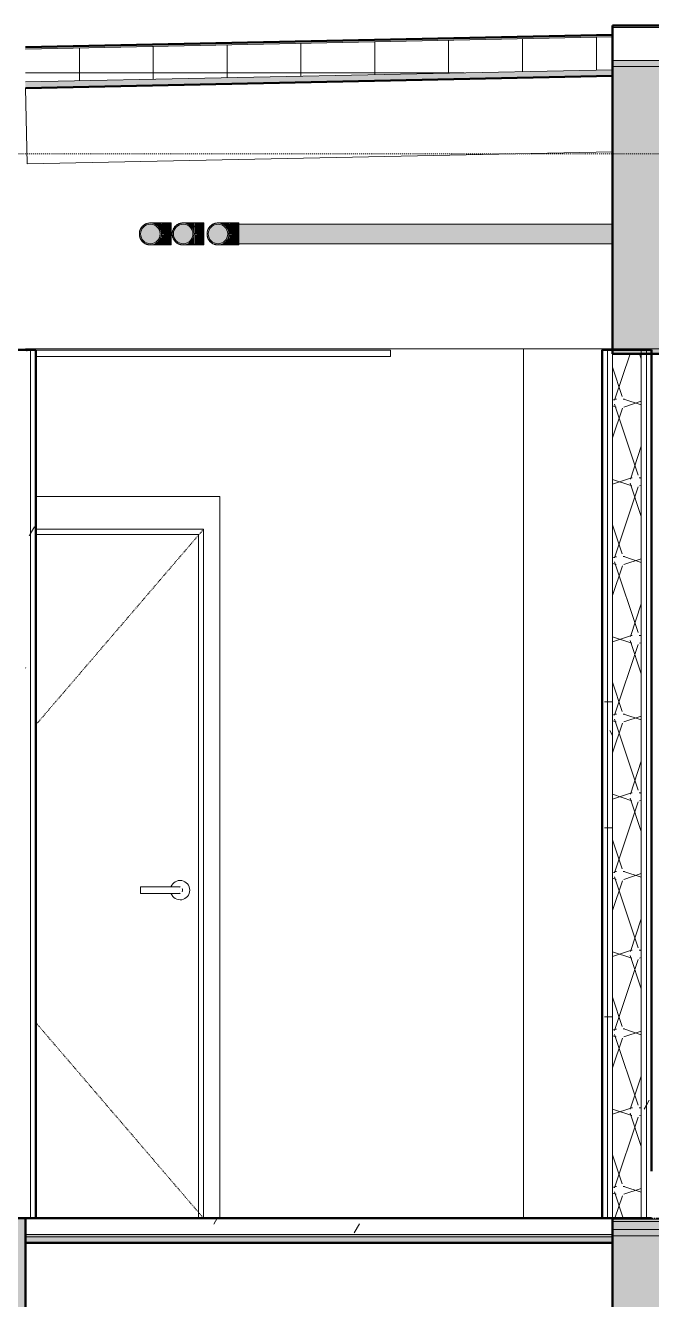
# Model space of a CAD drawing. Header units: inches. Extents: x -4168 to 1833, y -300 to 637.
# Drawn here: x -3479.2 to -3402.9, y 258.1 to 413.4 of the extents above; entities that cross this region are included whole.
import ezdxf

# ---------------------------------------------------------------- set-up
doc = ezdxf.new("R2010")
doc.units = ezdxf.units.IN
doc.header["$MEASUREMENT"] = 0
for name, pattern in [('Aligning Line 1_8_', [0.25, 0.125, -0.125]), ('Dash 1_16_', [0.125, 0.0625, -0.0625]), ('Grid Line 1_2_', [0.875, 0.5, -0.125, 0.125, -0.125])]:
    doc.linetypes.add(name, pattern=pattern)
for name, color, linetype, lineweight in [('0-1', 7, 'Continuous', 5), ('0-3', 55, 'Continuous', 9), ('A-CLNG-1', 135, 'Continuous', 13), ('A-DOOR-4', 250, 'Continuous', 9), ('A-DOOR-8', 250, 'Dash 1_16_', 9), ('A-DOOR-FRAM-1', 250, 'Continuous', 9), ('A-FLOR-1', 8, 'Continuous', 5), ('A-FLOR-2', 31, 'Continuous', 5), ('A-FLOR-6', 21, 'Continuous', 13), ('A-FLOR-7', 192, 'Continuous', 50), ('A-FLOR-LEVL-1', 51, 'Grid Line 1_2_', 9), ('A-FLOR-MCUT', 51, 'Continuous', 13), ('A-FLOR-PATT-1', 8, 'Continuous', 9), ('A-ROOF', 132, 'Continuous', 13), ('A-ROOF-1', 252, 'Continuous', 13), ('A-ROOF-2', 31, 'Continuous', 5), ('A-ROOF-4', 132, 'Continuous', 50), ('A-ROOF-PATT-1', 132, 'Continuous', 9), ('A-WALL-2', 7, 'Continuous', 13), ('A-WALL-PATT-1', 250, 'Continuous', 9), ('A-WALL-PATT-2', 253, 'Continuous', 9), ('G-ANNO-SYMB', 111, 'Aligning Line 1_8_', 9), ('I-WALL-1', 10, 'Continuous', 50), ('I-WALL-2', 135, 'Continuous', 13), ('P-PIPE-1', 55, 'Continuous', 9), ('P-PIPE-2', 8, 'Continuous', 5), ('P-PIPE-3', 94, 'Continuous', 9), ('S-BEAM-1', 55, 'Continuous', 9)]:
    doc.layers.add(name, color=color, linetype=linetype, lineweight=lineweight)
pattern_1 = [(0, (-3769.654, 146.633), (30.72, 7.68), [1.267, -21.773, 1.267, -21.773, -122.88]), (0, (-3769.654, 146.633), (30.72, 7.68), [-46.08, 1.267, -44.813, 1.267, -21.773, -53.76]), (0, (-3769.654, 146.633), (30.72, 7.68), [-115.2, 1.267, -14.093, 1.267, -37.133]), (120, (-3758.134, 150.473), (-22.011075, 22.7643), [1.267, -21.773, 1.267, -21.773, -122.88]), (120, (-3758.134, 150.473), (-22.011075, 22.7643), [-46.08, 1.267, -44.813, 1.267, -21.773, -53.76]), (120, (-3758.134, 150.473), (-22.011075, 22.7643), [-115.2, 1.267, -14.093, 1.267, -37.133]), (240, (-3754.294, 165.833), (-8.708925, -30.4443), [1.267, -21.773, 1.267, -21.773, -122.88]), (240, (-3754.294, 165.833), (-8.708925, -30.4443), [-46.08, 1.267, -44.813, 1.267, -21.773, -53.76]), (240, (-3754.294, 165.833), (-8.708925, -30.4443), [-115.2, 1.267, -14.093, 1.267, -37.133])]
pattern_2 = [(0, (-3769.654, 146.633), (0, 4.798), []), (315, (-3769.654, 146.633), (4.7984266, 0), [6.786, -6.786]), (45, (-3769.654, 146.633), (4.7984266, 0), [6.786, -6.786])]
pattern_3 = [(0, (-3769.654, 146.633), (0, 9), []), (90, (-3769.654, 146.633), (-9, 6e-16), [])]

# ---------------------------------------------------------------- blocks, each defined once
blk = doc.blocks.new('HOLLOW METAL - UNIT DOOR-V25-BUILDING SECTION - NORTH_SOUTH THRU PARKING RAMP - LOOKING WEST')
at = {"layer": 'A-DOOR-4'}
for p, q in [((-3461.07, 308.39), (-3465.2, 308.39)), ((-3465.2, 308), (-3465.2, 308.39)), ((-3465.2, 307.61), (-3465.2, 308)), ((-3465.2, 307.61), (-3461.07, 307.61))]:
    blk.add_line(p, q, dxfattribs=at)
at = {"layer": 'A-DOOR-4', "flags": 128}
for points in [[(-3460.48, 308.39), (-3460.48, 308.39), (-3460.48, 308.39), (-3460.48, 308.39), (-3460.48, 308.39), (-3460.49, 308.39), (-3460.49, 308.39), (-3460.5, 308.39), (-3460.51, 308.39), (-3460.51, 308.39), (-3460.52, 308.39), (-3460.53, 308.39), (-3460.54, 308.39), (-3460.55, 308.39), (-3460.57, 308.39), (-3460.58, 308.39), (-3460.59, 308.39), (-3460.61, 308.39), (-3460.62, 308.39), (-3460.64, 308.39), (-3460.66, 308.39), (-3460.67, 308.39), (-3460.69, 308.39), (-3460.71, 308.39), (-3460.73, 308.39), (-3460.75, 308.39), (-3460.77, 308.39), (-3460.79, 308.39), (-3460.81, 308.39), (-3460.83, 308.39), (-3460.85, 308.39), (-3460.88, 308.39), (-3460.9, 308.39), (-3460.92, 308.39), (-3460.94, 308.39), (-3460.97, 308.39), (-3460.99, 308.39), (-3461.01, 308.39), (-3461.04, 308.39), (-3461.06, 308.39), (-3461.07, 308.39)], [(-3461.07, 307.61), (-3461.04, 307.61), (-3461.02, 307.61), (-3461, 307.61), (-3460.97, 307.61), (-3460.95, 307.61), (-3460.93, 307.61), (-3460.9, 307.61), (-3460.88, 307.61), (-3460.86, 307.61), (-3460.84, 307.61), (-3460.82, 307.61), (-3460.79, 307.61), (-3460.77, 307.61), (-3460.75, 307.61), (-3460.73, 307.61), (-3460.71, 307.61), (-3460.7, 307.61), (-3460.68, 307.61), (-3460.66, 307.61), (-3460.64, 307.61), (-3460.63, 307.61), (-3460.61, 307.61), (-3460.6, 307.61), (-3460.58, 307.61), (-3460.57, 307.61), (-3460.56, 307.61), (-3460.55, 307.61), (-3460.54, 307.61), (-3460.53, 307.61), (-3460.52, 307.61), (-3460.51, 307.61), (-3460.5, 307.61), (-3460.5, 307.61), (-3460.49, 307.61), (-3460.49, 307.61), (-3460.48, 307.61), (-3460.48, 307.61), (-3460.48, 307.61), (-3460.48, 307.61)]]:
    blk.add_lwpolyline(points, dxfattribs=at)
at = {"layer": 'A-DOOR-4'}
for centre, radius, start, end in [((-3460.38, 308), 1.18, 0, 160.3657), ((-3460.38, 308), 1.18, 199.5633, 0), ((-3460.48, 308), 0.394, 75, 90), ((-3460.48, 308), 0.394, 270, 285), ((-3460.48, 308), 0.394, 0, 30), ((-3460.48, 308), 0.394, 330, 0)]:
    blk.add_arc(centre, radius, start, end, dxfattribs=at)
at = {"layer": 'A-DOOR-8'}
for p, q in [((-3457.52, 352), (-3477.97, 328.14)), ((-3477.97, 291.86), (-3457.52, 268))]:
    blk.add_line(p, q, dxfattribs=at)
at = {"layer": 'A-DOOR-FRAM-1'}
for p, q in [((-3455.52, 356), (-3477.97, 356)), ((-3455.52, 268), (-3455.52, 356)), ((-3477.97, 352), (-3457.52, 352)), ((-3477.97, 351.37), (-3458.15, 351.37)), ((-3458.15, 351.37), (-3458.15, 268)), ((-3457.52, 352), (-3457.52, 268))]:
    blk.add_line(p, q, dxfattribs=at)
blk = doc.blocks.new('Elbow - PVC - Sch 40 - Standard-V29-BUILDING SECTION - NORTH_SOUTH THRU PARKING RAMP - LOOKING WEST')
at = {"layer": 'P-PIPE-1'}
h = blk.add_hatch(color=256, dxfattribs=at)
h.paths.add_polyline_path([(-3464, 386.66), (-3463.65, 386.7), (-3463.31, 386.85), (-3462.96, 387.16), (-3462.83, 387.35), (-3462.7, 387.65), (-3462.66, 388), (-3462.7, 388.35), (-3462.85, 388.69), (-3463.16, 389.04), (-3463.41, 389.2), (-3463.69, 389.3), (-3464, 389.34), (-3464.35, 389.3), (-3464.69, 389.15), (-3465.03, 388.85), (-3465.19, 388.62), (-3465.3, 388.35), (-3465.34, 388), (-3465.3, 387.65), (-3465.15, 387.31), (-3464.84, 386.96), (-3464.59, 386.8), (-3464.24, 386.69)], flags=0)
h.paths.add_polyline_path([(-3464, 386.81), (-3464.31, 386.85), (-3464.64, 387.01), (-3464.84, 387.16), (-3465.03, 387.41), (-3465.16, 387.82), (-3465.19, 388), (-3465.15, 388.31), (-3464.95, 388.7), (-3464.78, 388.88), (-3464.59, 389.03), (-3464.24, 389.16), (-3464, 389.19), (-3463.69, 389.15), (-3463.3, 388.95), (-3463.08, 388.74), (-3462.97, 388.59), (-3462.84, 388.18), (-3462.81, 388), (-3462.85, 387.69), (-3462.97, 387.41), (-3463.16, 387.16), (-3463.5, 386.93), (-3463.82, 386.84)], flags=0)
h = blk.add_hatch(color=256, dxfattribs=at)
h.paths.add_polyline_path([(-3462.65, 388), (-3462.62, 388.95), (-3462.66, 389.34), (-3463.43, 389.32), (-3463.43, 389.29), (-3463.57, 389.27), (-3463.24, 389.1), (-3462.95, 388.82), (-3462.82, 388.63), (-3462.7, 388.35), (-3462.65, 388.03)], flags=0)
h.paths.add_polyline_path([(-3462.97, 388.89), (-3463.21, 389.11), (-3463.03, 388.95)], flags=0)
h.paths.add_polyline_path([(-3463.43, 389.29), (-3463.57, 389.34), (-3463.48, 389.3)], flags=0)
h = blk.add_hatch(color=256, dxfattribs=at)
h.paths.add_polyline_path([(-3462.62, 388), (-3461.47, 388), (-3461.47, 389.3), (-3462.62, 389.3), (-3462.62, 388.06)], flags=0)
h.paths.add_polyline_path([(-3462.62, 389.3), (-3461.47, 389.3), (-3461.47, 389.34), (-3462.62, 389.3), (-3462.62, 389.3)], flags=0)
for points in [[(-3462.62, 386.66), (-3462.66, 387.94), (-3462.76, 387.51), (-3462.85, 387.31), (-3463.16, 386.96), (-3463.33, 386.84), (-3463.57, 386.7), (-3463.57, 386.66), (-3462.66, 386.66)], [(-3462.62, 386.66), (-3461.47, 386.66), (-3461.47, 388), (-3462.62, 387.96), (-3462.62, 386.66)]]:
    blk.add_hatch(color=256, dxfattribs=at).paths.add_polyline_path(points, flags=0)
for p, q in [((-3461.47, 389.34), (-3462.62, 389.34)), ((-3461.47, 389.34), (-3461.47, 388)), ((-3461.47, 388), (-3461.47, 386.66)), ((-3462.62, 386.66), (-3461.47, 386.66))]:
    blk.add_line(p, q, dxfattribs=at)
at = {"layer": 'P-PIPE-1', "flags": 128}
for points in [[(-3465.34, 388), (-3465.34, 388.05), (-3465.34, 388.11), (-3465.33, 388.16), (-3465.33, 388.21), (-3465.32, 388.27), (-3465.31, 388.32), (-3465.29, 388.37), (-3465.28, 388.42), (-3465.26, 388.47), (-3465.24, 388.52), (-3465.22, 388.57), (-3465.19, 388.62), (-3465.17, 388.67), (-3465.14, 388.71), (-3465.11, 388.76), (-3465.08, 388.8), (-3465.05, 388.85), (-3465.01, 388.89), (-3464.97, 388.93), (-3464.94, 388.96), (-3464.9, 389), (-3464.86, 389.04), (-3464.81, 389.07), (-3464.77, 389.1), (-3464.73, 389.13), (-3464.68, 389.16), (-3464.63, 389.19), (-3464.59, 389.21), (-3464.54, 389.23), (-3464.49, 389.25), (-3464.44, 389.27), (-3464.39, 389.29), (-3464.33, 389.3), (-3464.28, 389.31), (-3464.23, 389.32), (-3464.18, 389.33), (-3464.12, 389.34), (-3464.07, 389.34), (-3464.01, 389.34), (-3464, 389.34)], [(-3464, 389.34), (-3464, 389.34), (-3464, 389.34), (-3463.99, 389.34), (-3463.98, 389.34), (-3463.97, 389.34), (-3463.96, 389.34), (-3463.95, 389.34), (-3463.93, 389.34), (-3463.91, 389.34), (-3463.89, 389.34), (-3463.87, 389.34), (-3463.84, 389.34), (-3463.82, 389.34), (-3463.79, 389.34), (-3463.76, 389.34), (-3463.73, 389.34), (-3463.69, 389.34), (-3463.66, 389.34), (-3463.62, 389.34), (-3463.58, 389.34), (-3463.54, 389.34), (-3463.5, 389.34), (-3463.46, 389.34), (-3463.41, 389.34), (-3463.37, 389.34), (-3463.32, 389.34), (-3463.27, 389.34), (-3463.22, 389.34), (-3463.17, 389.34), (-3463.12, 389.34), (-3463.07, 389.34), (-3463.02, 389.34), (-3462.97, 389.34), (-3462.91, 389.34), (-3462.86, 389.34), (-3462.8, 389.34), (-3462.75, 389.34), (-3462.69, 389.34), (-3462.64, 389.34), (-3462.62, 389.34)], [(-3464, 386.66), (-3464.05, 386.66), (-3464.11, 386.66), (-3464.16, 386.67), (-3464.21, 386.67), (-3464.27, 386.68), (-3464.32, 386.69), (-3464.37, 386.71), (-3464.42, 386.72), (-3464.47, 386.74), (-3464.52, 386.76), (-3464.57, 386.78), (-3464.62, 386.81), (-3464.67, 386.83), (-3464.71, 386.86), (-3464.76, 386.89), (-3464.8, 386.92), (-3464.85, 386.95), (-3464.89, 386.99), (-3464.93, 387.03), (-3464.96, 387.06), (-3465, 387.1), (-3465.04, 387.14), (-3465.07, 387.19), (-3465.1, 387.23), (-3465.13, 387.27), (-3465.16, 387.32), (-3465.19, 387.37), (-3465.21, 387.41), (-3465.23, 387.46), (-3465.25, 387.51), (-3465.27, 387.56), (-3465.29, 387.61), (-3465.3, 387.67), (-3465.31, 387.72), (-3465.32, 387.77), (-3465.33, 387.82), (-3465.34, 387.88), (-3465.34, 387.93), (-3465.34, 387.99), (-3465.34, 388)], [(-3462.62, 386.66), (-3462.68, 386.66), (-3462.73, 386.66), (-3462.79, 386.66), (-3462.84, 386.66), (-3462.9, 386.66), (-3462.95, 386.66), (-3463, 386.66), (-3463.06, 386.66), (-3463.11, 386.66), (-3463.16, 386.66), (-3463.21, 386.66), (-3463.26, 386.66), (-3463.31, 386.66), (-3463.36, 386.66), (-3463.4, 386.66), (-3463.45, 386.66), (-3463.49, 386.66), (-3463.53, 386.66), (-3463.57, 386.66), (-3463.61, 386.66), (-3463.65, 386.66), (-3463.68, 386.66), (-3463.72, 386.66), (-3463.75, 386.66), (-3463.78, 386.66), (-3463.81, 386.66), (-3463.84, 386.66), (-3463.86, 386.66), (-3463.89, 386.66), (-3463.91, 386.66), (-3463.93, 386.66), (-3463.94, 386.66), (-3463.96, 386.66), (-3463.97, 386.66), (-3463.98, 386.66), (-3463.99, 386.66), (-3463.99, 386.66), (-3464, 386.66), (-3464, 386.66)]]:
    blk.add_lwpolyline(points, dxfattribs=at)
at = {"layer": 'P-PIPE-1'}
for start, end in [(0, 180), (180, 0)]:
    blk.add_arc((-3464, 388), 1.34, start, end, dxfattribs=at)
blk = doc.blocks.new('Elbow - PVC - Sch 40 - Standard-V30-BUILDING SECTION - NORTH_SOUTH THRU PARKING RAMP - LOOKING WEST')
at = {"layer": 'P-PIPE-1'}
h = blk.add_hatch(color=256, dxfattribs=at)
h.paths.add_polyline_path([(-3460, 386.66), (-3459.65, 386.7), (-3459.31, 386.85), (-3458.96, 387.16), (-3458.83, 387.35), (-3458.7, 387.65), (-3458.66, 388), (-3458.7, 388.35), (-3458.85, 388.69), (-3459.16, 389.04), (-3459.41, 389.2), (-3459.69, 389.3), (-3460.02, 389.34), (-3460.35, 389.3), (-3460.69, 389.15), (-3461.03, 388.85), (-3461.19, 388.62), (-3461.3, 388.35), (-3461.34, 388), (-3461.3, 387.65), (-3461.15, 387.31), (-3460.84, 386.96), (-3460.59, 386.8), (-3460.31, 386.7), (-3460.02, 386.66)], flags=0)
h.paths.add_polyline_path([(-3460, 386.81), (-3460.31, 386.85), (-3460.64, 387.01), (-3460.84, 387.16), (-3461.03, 387.41), (-3461.16, 387.82), (-3461.19, 388), (-3461.15, 388.31), (-3460.95, 388.7), (-3460.78, 388.88), (-3460.59, 389.03), (-3460.31, 389.15), (-3460, 389.19), (-3459.69, 389.15), (-3459.3, 388.95), (-3459.08, 388.74), (-3458.97, 388.59), (-3458.84, 388.18), (-3458.81, 388), (-3458.85, 387.69), (-3458.97, 387.41), (-3459.16, 387.16), (-3459.5, 386.93), (-3459.82, 386.84)], flags=0)
h = blk.add_hatch(color=256, dxfattribs=at)
h.paths.add_polyline_path([(-3458.65, 388), (-3458.62, 388.95), (-3458.66, 389.34), (-3459.43, 389.32), (-3459.43, 389.29), (-3459.57, 389.27), (-3459.24, 389.1), (-3458.95, 388.82), (-3458.82, 388.63), (-3458.7, 388.35), (-3458.65, 388.03)], flags=0)
h.paths.add_polyline_path([(-3458.97, 388.89), (-3459.21, 389.11), (-3459.03, 388.95)], flags=0)
h.paths.add_polyline_path([(-3459.43, 389.29), (-3459.57, 389.34), (-3459.48, 389.3)], flags=0)
h = blk.add_hatch(color=256, dxfattribs=at)
h.paths.add_polyline_path([(-3458.62, 388), (-3457.47, 388), (-3457.47, 389.3), (-3458.62, 389.3), (-3458.62, 388.06)], flags=0)
h.paths.add_polyline_path([(-3458.62, 389.3), (-3457.47, 389.3), (-3457.47, 389.34), (-3458.62, 389.3), (-3458.62, 389.3)], flags=0)
for points in [[(-3458.62, 386.66), (-3458.66, 387.94), (-3458.76, 387.51), (-3458.85, 387.31), (-3459.16, 386.96), (-3459.33, 386.84), (-3459.57, 386.7), (-3459.57, 386.66), (-3458.66, 386.66)], [(-3458.62, 386.66), (-3457.47, 386.66), (-3457.47, 388), (-3458.62, 387.96), (-3458.62, 386.66)]]:
    blk.add_hatch(color=256, dxfattribs=at).paths.add_polyline_path(points, flags=0)
for p, q in [((-3457.47, 389.34), (-3458.62, 389.34)), ((-3457.47, 389.34), (-3457.47, 388)), ((-3457.47, 388), (-3457.47, 386.66)), ((-3458.62, 386.66), (-3457.47, 386.66))]:
    blk.add_line(p, q, dxfattribs=at)
at = {"layer": 'P-PIPE-1', "flags": 128}
for points in [[(-3461.34, 388), (-3461.34, 388.05), (-3461.34, 388.11), (-3461.33, 388.16), (-3461.33, 388.21), (-3461.32, 388.27), (-3461.31, 388.32), (-3461.29, 388.37), (-3461.28, 388.42), (-3461.26, 388.47), (-3461.24, 388.52), (-3461.22, 388.57), (-3461.19, 388.62), (-3461.17, 388.67), (-3461.14, 388.71), (-3461.11, 388.76), (-3461.08, 388.8), (-3461.05, 388.85), (-3461.01, 388.89), (-3460.97, 388.93), (-3460.94, 388.96), (-3460.9, 389), (-3460.86, 389.04), (-3460.81, 389.07), (-3460.77, 389.1), (-3460.73, 389.13), (-3460.68, 389.16), (-3460.63, 389.19), (-3460.59, 389.21), (-3460.54, 389.23), (-3460.49, 389.25), (-3460.44, 389.27), (-3460.39, 389.29), (-3460.33, 389.3), (-3460.28, 389.31), (-3460.23, 389.32), (-3460.18, 389.33), (-3460.12, 389.34), (-3460.07, 389.34), (-3460.01, 389.34), (-3460, 389.34)], [(-3460, 389.34), (-3460, 389.34), (-3460, 389.34), (-3459.99, 389.34), (-3459.98, 389.34), (-3459.97, 389.34), (-3459.96, 389.34), (-3459.95, 389.34), (-3459.93, 389.34), (-3459.91, 389.34), (-3459.89, 389.34), (-3459.87, 389.34), (-3459.84, 389.34), (-3459.82, 389.34), (-3459.79, 389.34), (-3459.76, 389.34), (-3459.73, 389.34), (-3459.69, 389.34), (-3459.66, 389.34), (-3459.62, 389.34), (-3459.58, 389.34), (-3459.54, 389.34), (-3459.5, 389.34), (-3459.46, 389.34), (-3459.41, 389.34), (-3459.37, 389.34), (-3459.32, 389.34), (-3459.27, 389.34), (-3459.22, 389.34), (-3459.17, 389.34), (-3459.12, 389.34), (-3459.07, 389.34), (-3459.02, 389.34), (-3458.97, 389.34), (-3458.91, 389.34), (-3458.86, 389.34), (-3458.8, 389.34), (-3458.75, 389.34), (-3458.69, 389.34), (-3458.64, 389.34), (-3458.62, 389.34)], [(-3460.02, 386.66), (-3460.05, 386.66), (-3460.11, 386.66), (-3460.16, 386.67), (-3460.21, 386.67), (-3460.27, 386.68), (-3460.32, 386.69), (-3460.37, 386.71), (-3460.42, 386.72), (-3460.47, 386.74), (-3460.52, 386.76), (-3460.57, 386.78), (-3460.62, 386.81), (-3460.67, 386.83), (-3460.71, 386.86), (-3460.76, 386.89), (-3460.8, 386.92), (-3460.85, 386.95), (-3460.89, 386.99), (-3460.93, 387.03), (-3460.96, 387.06), (-3461, 387.1), (-3461.04, 387.14), (-3461.07, 387.19), (-3461.1, 387.23), (-3461.13, 387.27), (-3461.16, 387.32), (-3461.19, 387.37), (-3461.21, 387.41), (-3461.23, 387.46), (-3461.25, 387.51), (-3461.27, 387.56), (-3461.29, 387.61), (-3461.3, 387.67), (-3461.31, 387.72), (-3461.32, 387.77), (-3461.33, 387.82), (-3461.34, 387.88), (-3461.34, 387.93), (-3461.34, 387.99), (-3461.34, 388)], [(-3458.62, 386.66), (-3458.68, 386.66), (-3458.73, 386.66), (-3458.79, 386.66), (-3458.84, 386.66), (-3458.9, 386.66), (-3458.95, 386.66), (-3459, 386.66), (-3459.06, 386.66), (-3459.11, 386.66), (-3459.16, 386.66), (-3459.21, 386.66), (-3459.26, 386.66), (-3459.31, 386.66), (-3459.36, 386.66), (-3459.4, 386.66), (-3459.45, 386.66), (-3459.49, 386.66), (-3459.53, 386.66), (-3459.57, 386.66), (-3459.61, 386.66), (-3459.65, 386.66), (-3459.68, 386.66), (-3459.72, 386.66), (-3459.75, 386.66), (-3459.78, 386.66), (-3459.81, 386.66), (-3459.84, 386.66), (-3459.86, 386.66), (-3459.89, 386.66), (-3459.91, 386.66), (-3459.93, 386.66), (-3459.94, 386.66), (-3459.96, 386.66), (-3459.97, 386.66), (-3459.98, 386.66), (-3459.99, 386.66), (-3459.99, 386.66), (-3460, 386.66), (-3460, 386.66)]]:
    blk.add_lwpolyline(points, dxfattribs=at)
at = {"layer": 'P-PIPE-1'}
for start, end in [(0, 180), (180, 0)]:
    blk.add_arc((-3460, 388), 1.34, start, end, dxfattribs=at)
blk = doc.blocks.new('Elbow - PVC - Sch 40 - Standard-V31-BUILDING SECTION - NORTH_SOUTH THRU PARKING RAMP - LOOKING WEST')
at = {"layer": 'P-PIPE-1'}
h = blk.add_hatch(color=256, dxfattribs=at)
h.paths.add_polyline_path([(-3455.76, 386.66), (-3455.41, 386.7), (-3455.06, 386.85), (-3454.72, 387.16), (-3454.56, 387.41), (-3454.45, 387.69), (-3454.41, 388), (-3454.46, 388.35), (-3454.61, 388.69), (-3454.92, 389.04), (-3455.16, 389.2), (-3455.45, 389.3), (-3455.8, 389.34), (-3456.11, 389.3), (-3456.45, 389.15), (-3456.79, 388.85), (-3456.94, 388.62), (-3457.06, 388.35), (-3457.1, 388), (-3457.06, 387.65), (-3456.9, 387.31), (-3456.6, 386.96), (-3456.35, 386.8), (-3456.06, 386.7), (-3455.8, 386.66)], flags=0)
h.paths.add_polyline_path([(-3455.76, 386.81), (-3456.06, 386.85), (-3456.4, 387.01), (-3456.6, 387.16), (-3456.79, 387.41), (-3456.92, 387.82), (-3456.94, 388), (-3456.9, 388.31), (-3456.71, 388.7), (-3456.54, 388.88), (-3456.35, 389.03), (-3456.06, 389.15), (-3455.76, 389.19), (-3455.45, 389.15), (-3455.06, 388.95), (-3454.84, 388.74), (-3454.73, 388.59), (-3454.59, 388.18), (-3454.57, 388), (-3454.61, 387.69), (-3454.73, 387.41), (-3454.92, 387.16), (-3455.25, 386.93), (-3455.58, 386.84)], flags=0)
h.paths.add_polyline_path([(-3454.41, 388), (-3454.41, 388), (-3454.46, 388.06)], flags=0)
h = blk.add_hatch(color=256, dxfattribs=at)
h.paths.add_polyline_path([(-3454.4, 388), (-3454.38, 389.03), (-3454.41, 389.34), (-3455.12, 389.3), (-3455.18, 389.29), (-3455.33, 389.27), (-3455, 389.1), (-3454.71, 388.82), (-3454.56, 388.59), (-3454.45, 388.31), (-3454.41, 388.03)], flags=0)
h.paths.add_polyline_path([(-3454.73, 388.89), (-3454.97, 389.11), (-3454.79, 388.95)], flags=0)
h.paths.add_polyline_path([(-3455.18, 389.29), (-3455.27, 389.34), (-3455.24, 389.3)], flags=0)
for points in [[(-3453.23, 388), (-3453.23, 389.34), (-3454.38, 389.3), (-3454.38, 388)], [(-3454.38, 386.66), (-3454.41, 387.94), (-3454.52, 387.51), (-3454.61, 387.31), (-3455, 386.85), (-3455.14, 386.81), (-3455.33, 386.7), (-3455.33, 386.66), (-3454.67, 386.66)], [(-3454.38, 386.66), (-3453.23, 386.66), (-3453.23, 388), (-3454.38, 387.96), (-3454.38, 386.66)]]:
    blk.add_hatch(color=256, dxfattribs=at).paths.add_polyline_path(points, flags=0)
for p, q in [((-3453.23, 389.34), (-3454.38, 389.34)), ((-3453.23, 389.34), (-3453.23, 388)), ((-3453.23, 388), (-3453.23, 386.66)), ((-3454.38, 386.66), (-3453.23, 386.66))]:
    blk.add_line(p, q, dxfattribs=at)
at = {"layer": 'P-PIPE-1', "flags": 128}
for points in [[(-3457.1, 388), (-3457.1, 388.05), (-3457.1, 388.11), (-3457.09, 388.16), (-3457.08, 388.21), (-3457.07, 388.27), (-3457.06, 388.32), (-3457.05, 388.37), (-3457.03, 388.42), (-3457.02, 388.47), (-3457, 388.52), (-3456.97, 388.57), (-3456.95, 388.62), (-3456.92, 388.67), (-3456.9, 388.71), (-3456.87, 388.76), (-3456.84, 388.8), (-3456.8, 388.85), (-3456.77, 388.89), (-3456.73, 388.93), (-3456.69, 388.96), (-3456.65, 389), (-3456.61, 389.04), (-3456.57, 389.07), (-3456.53, 389.1), (-3456.48, 389.13), (-3456.44, 389.16), (-3456.39, 389.19), (-3456.34, 389.21), (-3456.29, 389.23), (-3456.24, 389.25), (-3456.19, 389.27), (-3456.14, 389.29), (-3456.09, 389.3), (-3456.04, 389.31), (-3455.99, 389.32), (-3455.93, 389.33), (-3455.88, 389.34), (-3455.83, 389.34), (-3455.77, 389.34), (-3455.76, 389.34)], [(-3455.76, 389.34), (-3455.76, 389.34), (-3455.75, 389.34), (-3455.75, 389.34), (-3455.74, 389.34), (-3455.73, 389.34), (-3455.72, 389.34), (-3455.7, 389.34), (-3455.69, 389.34), (-3455.67, 389.34), (-3455.65, 389.34), (-3455.63, 389.34), (-3455.6, 389.34), (-3455.58, 389.34), (-3455.55, 389.34), (-3455.52, 389.34), (-3455.49, 389.34), (-3455.45, 389.34), (-3455.42, 389.34), (-3455.38, 389.34), (-3455.34, 389.34), (-3455.3, 389.34), (-3455.26, 389.34), (-3455.22, 389.34), (-3455.17, 389.34), (-3455.13, 389.34), (-3455.08, 389.34), (-3455.03, 389.34), (-3454.98, 389.34), (-3454.93, 389.34), (-3454.88, 389.34), (-3454.83, 389.34), (-3454.78, 389.34), (-3454.72, 389.34), (-3454.67, 389.34), (-3454.62, 389.34), (-3454.56, 389.34), (-3454.51, 389.34), (-3454.45, 389.34), (-3454.4, 389.34), (-3454.38, 389.34)], [(-3455.8, 386.66), (-3455.81, 386.66), (-3455.86, 386.66), (-3455.92, 386.67), (-3455.97, 386.67), (-3456.02, 386.68), (-3456.08, 386.69), (-3456.13, 386.71), (-3456.18, 386.72), (-3456.23, 386.74), (-3456.28, 386.76), (-3456.33, 386.78), (-3456.38, 386.81), (-3456.43, 386.83), (-3456.47, 386.86), (-3456.52, 386.89), (-3456.56, 386.92), (-3456.6, 386.95), (-3456.64, 386.99), (-3456.68, 387.03), (-3456.72, 387.06), (-3456.76, 387.1), (-3456.79, 387.14), (-3456.83, 387.19), (-3456.86, 387.23), (-3456.89, 387.27), (-3456.92, 387.32), (-3456.94, 387.37), (-3456.97, 387.41), (-3456.99, 387.46), (-3457.01, 387.51), (-3457.03, 387.56), (-3457.04, 387.61), (-3457.06, 387.67), (-3457.07, 387.72), (-3457.08, 387.77), (-3457.09, 387.82), (-3457.1, 387.88), (-3457.1, 387.93), (-3457.1, 387.99), (-3457.1, 388)], [(-3454.38, 386.66), (-3454.44, 386.66), (-3454.49, 386.66), (-3454.55, 386.66), (-3454.6, 386.66), (-3454.66, 386.66), (-3454.71, 386.66), (-3454.76, 386.66), (-3454.81, 386.66), (-3454.87, 386.66), (-3454.92, 386.66), (-3454.97, 386.66), (-3455.02, 386.66), (-3455.07, 386.66), (-3455.11, 386.66), (-3455.16, 386.66), (-3455.2, 386.66), (-3455.25, 386.66), (-3455.29, 386.66), (-3455.33, 386.66), (-3455.37, 386.66), (-3455.41, 386.66), (-3455.44, 386.66), (-3455.48, 386.66), (-3455.51, 386.66), (-3455.54, 386.66), (-3455.57, 386.66), (-3455.6, 386.66), (-3455.62, 386.66), (-3455.64, 386.66), (-3455.66, 386.66), (-3455.68, 386.66), (-3455.7, 386.66), (-3455.71, 386.66), (-3455.73, 386.66), (-3455.74, 386.66), (-3455.75, 386.66), (-3455.75, 386.66), (-3455.76, 386.66), (-3455.76, 386.66)]]:
    blk.add_lwpolyline(points, dxfattribs=at)
at = {"layer": 'P-PIPE-1'}
for start, end in [(0, 180), (180, 0)]:
    blk.add_arc((-3455.76, 388), 1.34, start, end, dxfattribs=at)
blk = doc.blocks.new('Dimension Lumber - 2x10-V32-BUILDING SECTION - NORTH_SOUTH THRU PARKING RAMP - LOOKING WEST')
at = {"layer": 'S-BEAM-1'}
for p, q in [((-3407.68, 407.27), (-3407.67, 406.73)), ((-3479.03, 396.53), (-3479.22, 405.77)), ((-3479.03, 396.53), (-3407.67, 398.01))]:
    blk.add_line(p, q, dxfattribs=at)
blk = doc.blocks.new('CTR - 1st Phase - Common Walls_rvt-1-BUILDING SECTION - NORTH_SOUTH THRU PARKING RAMP - LOOKING WEST')
at = {"layer": 'A-WALL-PATT-1'}
h = blk.add_hatch(dxfattribs=at)
h.set_pattern_fill('FP_1', color=256, style=0, pattern_type=2)
h.set_pattern_definition(pattern_1)
h.paths.add_polyline_path([(-3478.6, 268), (-3478.6, 373.87), (-3479.22, 373.87), (-3479.22, 268)], flags=0)
h = blk.add_hatch(dxfattribs=at)
h.set_pattern_fill('FP_1', color=256, style=0, pattern_type=2)
h.set_pattern_definition(pattern_1)
h.paths.add_polyline_path([(-3477.97, 268), (-3477.97, 373.87), (-3478.6, 373.87), (-3478.6, 268)], flags=0)
h = blk.add_hatch(dxfattribs=at)
h.set_pattern_fill('FP_1', color=256, style=0, pattern_type=2)
h.set_pattern_definition(pattern_1)
h.paths.add_polyline_path([(-3408.3, 268), (-3408.3, 373.87), (-3408.92, 373.87), (-3408.92, 268)], flags=0)
h = blk.add_hatch(dxfattribs=at)
h.set_pattern_fill('FP_1', color=256, style=0, pattern_type=2)
h.set_pattern_definition(pattern_1)
h.paths.add_polyline_path([(-3407.67, 268), (-3407.67, 373.87), (-3408.3, 373.87), (-3408.3, 268)], flags=0)
h = blk.add_hatch(dxfattribs=at)
h.set_pattern_fill('FP_1', color=256, style=0, pattern_type=2)
h.set_pattern_definition(pattern_1)
h.paths.add_polyline_path([(-3404.17, 268), (-3403.55, 268), (-3403.55, 373.37), (-3404.17, 373.37), (-3404.17, 273.75)], flags=0)
h = blk.add_hatch(dxfattribs=at)
h.set_pattern_fill('FP_1', color=256, style=0, pattern_type=2)
h.set_pattern_definition(pattern_1)
h.paths.add_polyline_path([(-3403.55, 268), (-3402.92, 268), (-3402.92, 373.37), (-3403.55, 373.37), (-3403.55, 273.75)], flags=0)
at = {"layer": 'A-WALL-PATT-2'}
h = blk.add_hatch(dxfattribs=at)
h.set_pattern_fill('FP_5', color=256, style=0, pattern_type=2)
h.set_pattern_definition([(161.57, (-3769.174, 147.113), (-3.8399538, -1.54e-05), [0, -27.322, 3.034, 0]), (18.43, (-3770.134, 147.113), (-3.8399538, 1.54e-05), [0, -27.322, 3.034, 0]), (108.43, (-3769.174, 147.113), (1.919622, -9.6005246), [9.106, -21.25]), (71.57, (-3770.134, 147.113), (1.919622, 9.6005246), [9.106, -21.25])])
h.paths.add_polyline_path([(-3404.17, 268), (-3404.17, 373.37), (-3407.67, 373.37), (-3407.67, 268)], flags=0)
at = {"layer": 'P-PIPE-1'}
for points in [[(-3464, 386.81), (-3463.64, 386.88), (-3463.41, 386.97), (-3463.16, 387.16), (-3462.97, 387.41), (-3462.85, 387.71), (-3462.82, 388.07), (-3462.9, 388.43), (-3463.03, 388.67), (-3463.16, 388.84), (-3463.46, 389.05), (-3463.82, 389.16), (-3464, 389.19), (-3464.31, 389.15), (-3464.59, 389.03), (-3464.84, 388.84), (-3465.05, 388.55), (-3465.16, 388.18), (-3465.17, 387.9), (-3465.13, 387.65), (-3465.03, 387.41), (-3464.84, 387.16), (-3464.59, 386.97), (-3464.18, 386.84)], [(-3460, 386.81), (-3459.64, 386.88), (-3459.41, 386.97), (-3459.16, 387.16), (-3458.97, 387.41), (-3458.85, 387.71), (-3458.82, 388.07), (-3458.9, 388.43), (-3459.03, 388.67), (-3459.16, 388.84), (-3459.46, 389.05), (-3459.82, 389.16), (-3460.02, 389.18), (-3460.31, 389.15), (-3460.59, 389.03), (-3460.84, 388.84), (-3461.05, 388.55), (-3461.16, 388.18), (-3461.17, 387.9), (-3461.13, 387.65), (-3461.03, 387.41), (-3460.84, 387.16), (-3460.59, 386.97), (-3460.18, 386.84), (-3460.02, 386.82)], [(-3455.76, 386.81), (-3455.39, 386.88), (-3455.16, 386.97), (-3454.92, 387.16), (-3454.73, 387.41), (-3454.61, 387.71), (-3454.58, 388.07), (-3454.66, 388.43), (-3454.79, 388.67), (-3454.92, 388.84), (-3455.22, 389.05), (-3455.58, 389.16), (-3455.8, 389.18), (-3456.06, 389.15), (-3456.35, 389.03), (-3456.6, 388.84), (-3456.8, 388.55), (-3456.92, 388.18), (-3456.93, 387.9), (-3456.89, 387.65), (-3456.79, 387.41), (-3456.6, 387.16), (-3456.35, 386.97), (-3455.94, 386.84), (-3455.8, 386.82)]]:
    blk.add_hatch(color=256, dxfattribs=at).paths.add_polyline_path(points, flags=0)
at = {"layer": 'P-PIPE-2'}
for points in [[(-3407.67, 388), (-3407.67, 389.19), (-3453.23, 389.15), (-3453.23, 388), (-3430.47, 388)], [(-3451.58, 386.81), (-3407.67, 386.85), (-3407.67, 388), (-3453.23, 388), (-3453.23, 386.81)]]:
    blk.add_hatch(color=256, dxfattribs=at).paths.add_polyline_path(points, flags=0)
at = {"layer": 'A-CLNG-1'}
for p, q in [((-3477.97, 373.82), (-3434.72, 373.82)), ((-3434.72, 373.07), (-3477.97, 373.07)), ((-3434.72, 373.82), (-3434.72, 373.07))]:
    blk.add_line(p, q, dxfattribs=at)
at = {"layer": 'A-WALL-2'}
for p, q in [((-3478.6, 268), (-3478.6, 373.87)), ((-3408.3, 268), (-3408.3, 373.87)), ((-3407.67, 268), (-3407.67, 373.87)), ((-3404.17, 268), (-3404.17, 373.87)), ((-3403.55, 268), (-3403.55, 373.87))]:
    blk.add_line(p, q, dxfattribs=at)
at = {"layer": 'I-WALL-1'}
for p, q in [((-3477.97, 373.87), (-3483.97, 373.87)), ((-3477.97, 268), (-3477.97, 373.87)), ((-3402.92, 373.87), (-3408.92, 373.87)), ((-3408.92, 373.87), (-3408.92, 268)), ((-3402.92, 273.75), (-3402.92, 373.87)), ((-3483.97, 268), (-3477.97, 268)), ((-3408.92, 268), (-3402.92, 268))]:
    blk.add_line(p, q, dxfattribs=at)
at = {"layer": 'I-WALL-2'}
for p, q in [((-3418.52, 374), (-3479.22, 374)), ((-3407.67, 374), (-3418.52, 374)), ((-3418.52, 374), (-3418.52, 268))]:
    blk.add_line(p, q, dxfattribs=at)
at = {"layer": 'P-PIPE-1'}
for p, q in [((-3407.67, 389.19), (-3453.23, 389.19)), ((-3453.23, 386.81), (-3407.67, 386.81))]:
    blk.add_line(p, q, dxfattribs=at)
at = {"layer": 'P-PIPE-3'}
for centre, start, end in [((-3464, 388), 0, 180), ((-3460, 388), 0, 180), ((-3455.76, 388), 0, 180), ((-3464, 388), 180, 0), ((-3460, 388), 180, 0), ((-3455.76, 388), 180, 0)]:
    blk.add_arc(centre, 1.19, start, end, dxfattribs=at)
at = {"layer": '0-3'}
for name in ['Dimension Lumber - 2x10-V32-BUILDING SECTION - NORTH_SOUTH THRU PARKING RAMP - LOOKING WEST', 'Elbow - PVC - Sch 40 - Standard-V29-BUILDING SECTION - NORTH_SOUTH THRU PARKING RAMP - LOOKING WEST', 'Elbow - PVC - Sch 40 - Standard-V30-BUILDING SECTION - NORTH_SOUTH THRU PARKING RAMP - LOOKING WEST', 'Elbow - PVC - Sch 40 - Standard-V31-BUILDING SECTION - NORTH_SOUTH THRU PARKING RAMP - LOOKING WEST', 'HOLLOW METAL - UNIT DOOR-V25-BUILDING SECTION - NORTH_SOUTH THRU PARKING RAMP - LOOKING WEST']:
    blk.add_blockref(name, (0, 0), dxfattribs=at)

msp = doc.modelspace()

# ---------------------------------------------------------------- hatches: boundary and pattern name
at = {"layer": 'A-FLOR-1'}
for points in [[(-3479.2237, 410.5259), (-3407.6737, 412.0165), (-3407.6737, 412.2666), (-3479.2237, 410.776), (-3479.2237, 410.5461)], [(-3413.5905, 265.75), (-3407.6737, 265.75), (-3407.6737, 266), (-3479.2237, 266), (-3479.2237, 265.75), (-3417.2737, 265.75)]]:
    msp.add_hatch(color=256, dxfattribs=at).paths.add_polyline_path(points, flags=0)
h = msp.add_hatch(color=256, dxfattribs=at)
h.paths.add_polyline_path([(-3025.2671, 267.625), (-2076.1737, 267.625), (-2076.1737, 267.875), (-3407.6737, 267.875), (-3407.6737, 267.625), (-3027.9237, 267.625)], flags=0)
h.paths.add_polyline_path([(-3851.8487, 267.625), (-3479.2237, 267.625), (-3479.2237, 267.875), (-3852.4737, 267.875), (-3852.4737, 267.625)], flags=0)
at = {"layer": 'A-FLOR-2'}
h = msp.add_hatch(color=256, dxfattribs=at)
h.paths.add_polyline_path([(-3857.9737, 241.875), (-3479.2237, 241.875), (-3479.2237, 265.875), (-3857.9737, 265.875), (-3857.9737, 251.9215)], flags=0)
h.paths.add_polyline_path([(-2070.6737, 241.875), (-2070.6737, 265.875), (-3407.6737, 265.875), (-3407.6737, 241.875), (-2076.1737, 241.875)], flags=0)
at = {"layer": 'A-FLOR-6'}
for points in [[(-3479.2237, 405.7749), (-3407.6737, 407.2655), (-3407.6737, 408.0157), (-3479.2237, 406.525)], [(-3413.5905, 265), (-3407.6737, 265), (-3407.6737, 265.75), (-3479.2237, 265.75), (-3479.2237, 265), (-3417.2737, 265)]]:
    msp.add_hatch(color=256, dxfattribs=at).paths.add_polyline_path(points, flags=0)
at = {"layer": 'A-FLOR-PATT-1'}
h = msp.add_hatch(dxfattribs=at)
h.set_pattern_fill('FP_10', color=256, style=0, pattern_type=2)
h.set_pattern_definition(pattern_3)
h.paths.add_polyline_path([(-3479.2237, 406.525), (-3407.6737, 408.0157), (-3407.6737, 412.0165), (-3479.2237, 410.5259), (-3479.2237, 406.763)], flags=0)
h = msp.add_hatch(dxfattribs=at)
h.set_pattern_fill('FP_2', color=256, style=0, pattern_type=2)
h.set_pattern_definition([(0, (-3769.654, 146.633), (15.36, 3.84), [1.267, -10.253, 1.267, -10.253, -61.44]), (0, (-3769.654, 146.633), (15.36, 3.84), [-23.04, 1.267, -21.773, 1.267, -10.253, -26.88]), (0, (-3769.654, 146.633), (15.36, 3.84), [-57.6, 1.267, -6.413, 1.267, -17.933]), (120, (-3763.894, 148.553), (-11.0055376, 11.38215), [1.267, -10.253, 1.267, -10.253, -61.44]), (120, (-3763.894, 148.553), (-11.0055376, 11.38215), [-23.04, 1.267, -21.773, 1.267, -10.253, -26.88]), (120, (-3763.894, 148.553), (-11.0055376, 11.38215), [-57.6, 1.267, -6.413, 1.267, -17.933]), (240, (-3761.974, 156.233), (-4.3544624, -15.22215), [1.267, -10.253, 1.267, -10.253, -61.44]), (240, (-3761.974, 156.233), (-4.3544624, -15.22215), [-23.04, 1.267, -21.773, 1.267, -10.253, -26.88]), (240, (-3761.974, 156.233), (-4.3544624, -15.22215), [-57.6, 1.267, -6.413, 1.267, -17.933])])
h.paths.add_polyline_path([(-3059.0344, 266.625), (-2076.1737, 266.625), (-2076.1737, 267.625), (-3407.6737, 267.625), (-3407.6737, 266.625), (-3063.9237, 266.625)], flags=0)
h.paths.add_polyline_path([(-3851.8487, 266.625), (-3479.2237, 266.625), (-3479.2237, 267.625), (-3852.4737, 267.625), (-3852.4737, 266.625)], flags=0)
h = msp.add_hatch(dxfattribs=at)
h.set_pattern_fill('FP_1', color=256, style=0, pattern_type=2)
h.set_pattern_definition(pattern_1)
h.paths.add_polyline_path([(-3479.2237, 266), (-3407.6737, 266), (-3407.6737, 268), (-3479.2237, 268), (-3479.2237, 266.625)], flags=0)
h = msp.add_hatch(dxfattribs=at)
h.set_pattern_fill('FP_3', color=256, style=0, pattern_type=2)
h.set_pattern_definition(pattern_2)
h.paths.add_polyline_path([(-2071.3423, 265.875), (-2070.6737, 265.875), (-2070.6737, 266.625), (-3407.6737, 266.625), (-3407.6737, 265.875), (-2076.1737, 265.875)], flags=0)
h.paths.add_polyline_path([(-3857.9737, 265.875), (-3479.2237, 265.875), (-3479.2237, 266.625), (-3857.9737, 266.625)], flags=0)
at = {"layer": 'A-ROOF-1'}
msp.add_hatch(color=256, dxfattribs=at).paths.add_polyline_path([(-2079.7841, 413.1606), (-2076.7987, 413.1606), (-2076.7987, 413.4107), (-3407.6737, 413.4107), (-3407.6737, 413.1606), (-2088.2259, 413.1606)], flags=0)
at = {"layer": 'A-ROOF-2'}
msp.add_hatch(color=256, dxfattribs=at).paths.add_polyline_path([(-2653.8274, 374), (-2076.1737, 374), (-2076.1737, 408.4096), (-3407.6737, 408.4096), (-3407.6737, 374), (-2687.5946, 374)], flags=0)
at = {"layer": 'A-ROOF-PATT-1'}
h = msp.add_hatch(dxfattribs=at)
h.set_pattern_fill('FP_10', color=256, style=0, pattern_type=2)
h.set_pattern_definition(pattern_3)
h.paths.add_polyline_path([(-2923.9654, 409.1597), (-2076.1737, 409.1597), (-2076.1737, 413.1606), (-3407.6737, 413.1606), (-3407.6737, 409.1597), (-2951.6192, 409.1597)], flags=0)
h = msp.add_hatch(dxfattribs=at)
h.set_pattern_fill('FP_3', color=256, style=0, pattern_type=2)
h.set_pattern_definition(pattern_2)
h.paths.add_polyline_path([(-2076.2417, 408.4096), (-2076.1737, 408.4096), (-2076.1737, 409.1597), (-3407.6737, 409.1597), (-3407.6737, 408.4096), (-2079.7841, 408.4096)], flags=0)
h = msp.add_hatch(dxfattribs=at)
h.set_pattern_fill('FP_1', color=256, style=0, pattern_type=2)
h.set_pattern_definition(pattern_1)
h.paths.add_polyline_path([(-3059.0344, 373.375), (-2306.1265, 373.375), (-2306.1265, 373.875), (-2267.4966, 373.875), (-2267.4966, 373.375), (-2076.7987, 373.375), (-2076.7987, 374), (-3077.7737, 374), (-3077.7737, 373.375), (-3065.9237, 373.375)], flags=0)
h.paths.add_polyline_path([(-3407.6737, 373.375), (-3132.8667, 373.375), (-3132.9729, 374), (-3407.6737, 373.9823)], flags=0)

# ---------------------------------------------------------------- linework, layer by layer
at = {"layer": 'A-FLOR-7'}
for p, q in [((-3407.6737, 412.2666), (-3479.2237, 410.776)), ((-3479.2237, 405.7749), (-3407.6737, 407.2655)), ((-3402.9237, 268), (-3487.5636, 268)), ((-3479.2237, 268), (-3479.2237, 240.75)), ((-3407.6737, 240.75), (-3407.6737, 268)), ((-3479.2237, 265), (-3407.6737, 265))]:
    msp.add_line(p, q, dxfattribs=at)
at = {"layer": 'A-FLOR-LEVL-1'}
msp.add_line((-4167.9645, 268), (-1814.099, 268), dxfattribs=at)
at = {"layer": 'A-FLOR-MCUT'}
for p, q in [((-3407.6737, 412.0165), (-3479.2237, 410.5259)), ((-3407.6737, 408.0157), (-3479.2237, 406.525)), ((-2076.1737, 267.875), (-3407.6737, 267.875)), ((-2076.1737, 267.625), (-3407.6737, 267.625)), ((-3407.6737, 266), (-3479.2237, 266)), ((-3407.6737, 265.75), (-3479.2237, 265.75)), ((-2076.1737, 266.625), (-3407.6737, 266.625)), ((-2070.6737, 265.875), (-3407.6737, 265.875))]:
    msp.add_line(p, q, dxfattribs=at)
at = {"layer": 'A-ROOF'}
for p, q in [((-2076.1737, 413.1606), (-3407.6737, 413.1606)), ((-2076.1737, 409.1597), (-3407.6737, 409.1597)), ((-2076.1737, 408.4096), (-3407.6737, 408.4096)), ((-3407.6737, 374), (-2076.1737, 374))]:
    msp.add_line(p, q, dxfattribs=at)
at = {"layer": 'A-ROOF-4'}
for p, q in [((-2076.7987, 413.4107), (-3407.6737, 413.4107)), ((-3407.6737, 413.4107), (-3407.6737, 373.375)), ((-3407.6737, 373.375), (-2076.7987, 373.375))]:
    msp.add_line(p, q, dxfattribs=at)
at = {"layer": 'G-ANNO-SYMB'}
msp.add_line((-1910.9479, 397.7608), (-4072.0519, 397.7608), dxfattribs=at)

# ---------------------------------------------------------------- block references
at = {"layer": '0-1'}
msp.add_blockref('CTR - 1st Phase - Common Walls_rvt-1-BUILDING SECTION - NORTH_SOUTH THRU PARKING RAMP - LOOKING WEST', (0, 0), dxfattribs=at)

doc.saveas('drawing.dxf')
